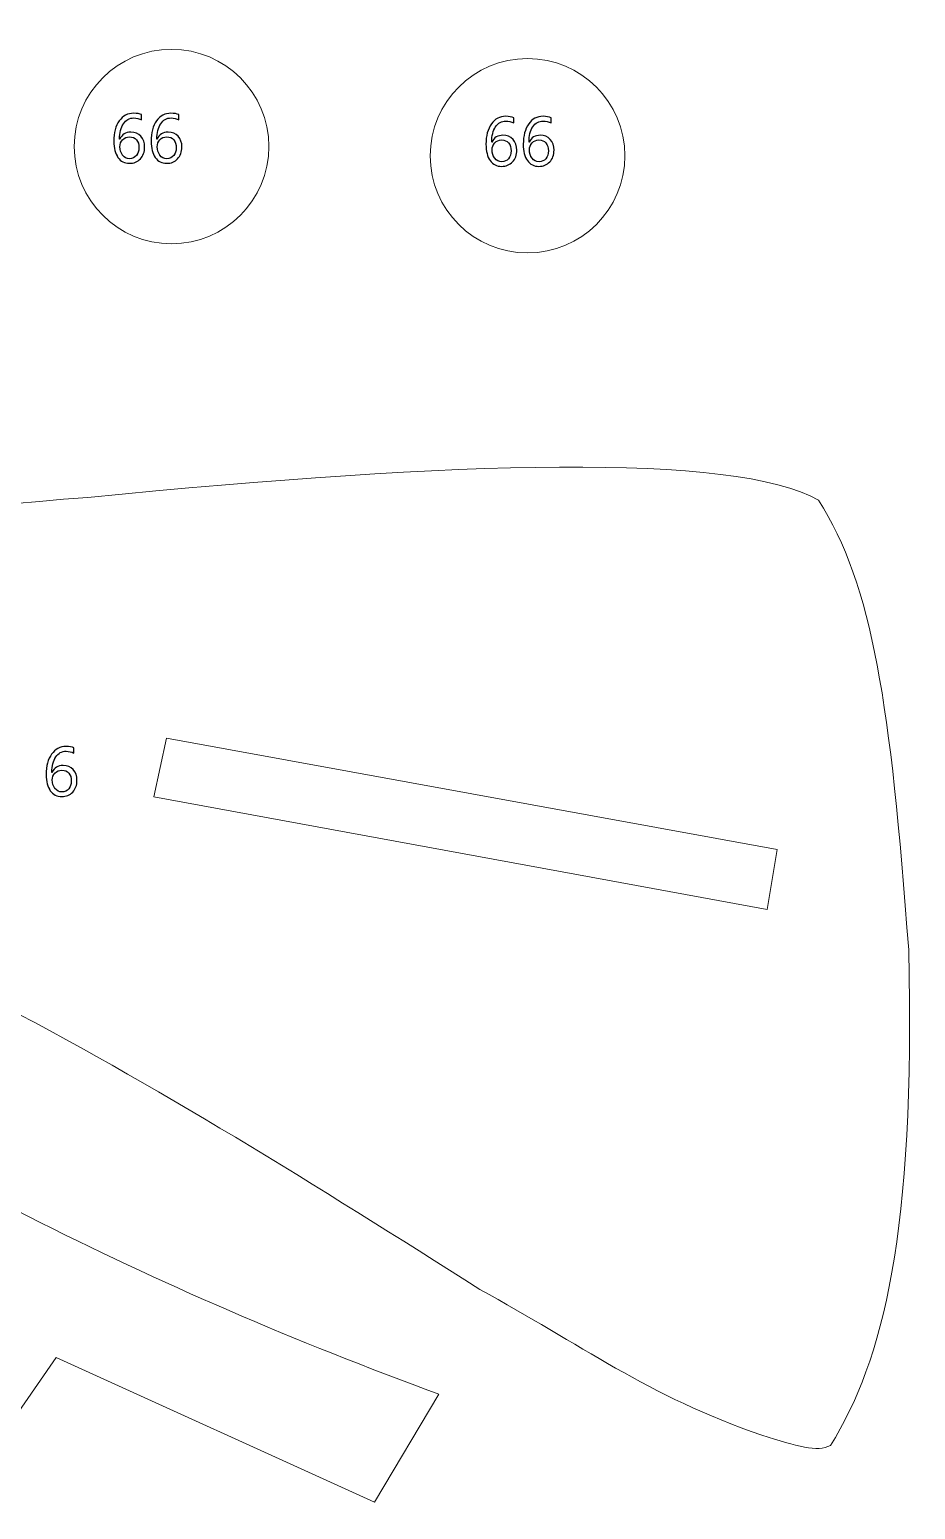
# Model space of a CAD drawing. Header units: centimetres. Extents: x -19.4 to 19.9, y -26.5 to 22.7.
# Drawn here: x 14.24 to 19.66, y -11.9 to -2.84 of the extents above; entities that cross this region are included whole.
import ezdxf

# ---------------------------------------------------------------- set-up
doc = ezdxf.new("R2010")
doc.units = ezdxf.units.CM
doc.header["$MEASUREMENT"] = 0
doc.layers.add('Camada 1', color=7, linetype='Continuous')

msp = doc.modelspace()

# ---------------------------------------------------------------- linework, layer by layer
at = {"layer": 'Camada 1', "color": 7, "lineweight": 9}
for centre in [(15.10721, -3.55628), (17.28577, -3.61282)]:
    msp.add_ellipse(centre, major_axis=(0.5957, 0), ratio=0.9988249, dxfattribs=at)
for points, knots in [([(7.19645, -11.39078), (7.17834, -11.4777), (7.15261, -11.53528), (7.10658, -11.64964), (7.10658, -11.64964), (7.00426, -11.94824), (6.9458, -12.1205), (7.2625, -12.23736), (7.2625, -12.23736), (7.42524, -12.2847), (7.56222, -12.33634), (7.67792, -12.39158), (7.67792, -12.39158), (8.25612, -12.63074), (8.28379, -13.49284), (8.06222, -14.07244), (8.06222, -14.07244), (7.90312, -14.33174), (8.12985, -14.64468), (8.34635, -14.5721), (8.34635, -14.5721), (8.34635, -14.5721), (10.51261, -13.85516), (10.51261, -13.85516), (10.51261, -13.85516), (10.45027, -13.62004), (10.3866, -13.39248), (10.30282, -13.1574), (10.30282, -13.1574), (10.30282, -13.1574), (9.75943, -13.37982), (9.75943, -13.37982), (9.75943, -13.37982), (9.75943, -13.37982), (9.65196, -13.0734), (9.65196, -13.0734), (9.65196, -13.0734), (9.65196, -13.0734), (10.19293, -12.83964), (10.19293, -12.83964), (10.19293, -12.83964), (10.07545, -12.58512), (9.97469, -12.34292), (9.8446, -12.10114), (9.8446, -12.10114), (9.8446, -12.10114), (9.28561, -12.41004), (9.28561, -12.41004), (9.28561, -12.41004), (9.28561, -12.41004), (9.11823, -12.13246), (9.11823, -12.13246), (9.11823, -12.13246), (9.11823, -12.13246), (9.67372, -11.81196), (9.67372, -11.81196), (9.67372, -11.81196), (9.54626, -11.59628), (9.42556, -11.4123), (9.2911, -11.21652), (9.2911, -11.21652), (9.2911, -11.21652), (8.7758, -11.55694), (8.7758, -11.55694), (8.7758, -11.55694), (8.7758, -11.55694), (8.59966, -11.28924), (8.59966, -11.28924), (8.59966, -11.28924), (8.59966, -11.28924), (9.08363, -10.9607), (9.08363, -10.9607), (9.08363, -10.9607), (8.93983, -10.76064), (8.80629, -10.5467), (8.67396, -10.342), (8.67396, -10.342), (8.67396, -10.342), (8.14573, -10.66632), (8.14573, -10.66632), (8.14573, -10.66632), (8.14573, -10.66632), (8.00262, -10.38486), (8.00262, -10.38486), (8.00262, -10.38486), (8.00262, -10.38486), (8.52443, -10.04256), (8.52443, -10.04256), (8.52443, -10.04256), (8.0212, -9.0515), (8.70751, -8.2985), (9.46802, -8.13704), (9.46802, -8.13704), (11.09261, -7.8101), (12.4897, -7.95706), (13.98482, -8.7694), (13.98482, -8.7694), (14.99996, -9.29474), (16.00137, -9.92246), (16.99467, -10.55402), (16.99467, -10.55402), (17.6037, -10.88394), (18.02344, -11.20762), (18.71948, -11.44536), (18.71948, -11.44536), (18.93572, -11.51192), (19.05844, -11.5514), (19.13972, -11.50868), (19.13972, -11.50868), (19.46327, -10.98524), (19.65925, -10.21248), (19.61815, -8.4746), (19.61815, -8.4746), (19.50839, -6.9784), (19.39746, -6.24118), (19.06685, -5.72082), (19.06685, -5.72082), (18.54663, -5.42754), (16.84974, -5.4812), (14.59497, -5.70444), (14.59497, -5.70444), (13.02089, -5.8212), (11.37442, -6.12376), (9.63661, -6.09544), (9.63661, -6.09544), (8.8524, -6.07016), (8.2565, -5.0562), (7.49029, -3.89738), (7.49029, -3.89738), (7.07465, -3.96578), (6.73533, -3.89846), (6.51279, -3.7086), (6.51279, -3.7086), (6.29751, -3.49826), (6.17681, -3.24938), (6.18123, -2.95512), (6.18123, -2.95512), (6.18213, -2.87114), (6.12349, -2.8403), (6.03036, -2.87408), (6.03036, -2.87408), (4.90413, -3.1053), (3.83605, -3.23604), (2.85293, -3.22862), (2.85293, -3.22862), (2.85293, -3.22862), (2.20467, -3.24034), (2.20467, -3.24034), (2.20467, -3.24034), (1.31001, -3.25706), (0.76008, -3.42442), (0.61744, -3.98142), (0.61744, -3.98142), (0.5844, -4.14354), (0.59169, -5.23704), (0.59013, -5.44748), (0.59013, -5.44748), (0.59013, -5.44748), (0.59369, -7.65022), (0.59369, -7.65022), (0.59369, -7.65022), (0.59369, -7.65022), (2.63687, -7.653), (2.63687, -7.653), (2.63687, -7.653), (2.63687, -7.653), (2.63373, -7.97834), (2.63373, -7.97834), (2.63373, -7.97834), (2.63373, -7.97834), (0.59327, -7.98396), (0.59327, -7.98396), (0.59327, -7.98396), (0.59327, -7.98396), (0.6027, -10.72576), (0.6027, -10.72576), (0.6027, -10.72576), (0.6027, -10.72576), (1.1918, -10.78494), (1.1918, -10.78494), (1.1918, -10.78494), (1.1918, -10.78494), (1.47828, -9.17798), (1.47828, -9.17798), (1.47828, -9.17798), (1.47828, -9.17798), (3.30648, -9.44822), (3.30648, -9.44822), (3.30648, -9.44822), (3.30648, -9.44822), (3.00578, -10.99664), (3.00578, -10.99664), (3.00578, -10.99664), (3.00578, -10.99664), (3.96695, -11.09554), (3.96695, -11.09554), (3.96695, -11.09554), (3.97141, -10.7116), (4.01579, -10.34626), (4.11147, -10.00816), (4.11147, -10.00816), (4.24042, -9.56108), (4.39908, -9.2238), (4.63538, -9.14708), (4.63538, -9.14708), (4.63538, -9.14708), (6.56322, -9.14732), (6.56322, -9.14732), (6.56322, -9.14732), (6.70063, -9.15452), (6.76234, -9.3749), (6.71689, -9.719), (6.71689, -9.719), (6.68061, -10.09176), (6.42141, -10.4), (6.28219, -10.7906), (6.28219, -10.7906), (6.19002, -11.04918), (6.21334, -11.09912), (6.41761, -11.09774), (6.41761, -11.09774), (6.41761, -11.09774), (7.05509, -11.09466), (7.05509, -11.09466), (7.05509, -11.09466), (7.14054, -11.12192), (7.21906, -11.23272), (7.19645, -11.39078)], [0, 0, 0, 0, 0.0172414, 0.0172414, 0.0172414, 0.0172414, 0.0344828, 0.0344828, 0.0344828, 0.0344828, 0.0517241, 0.0517241, 0.0517241, 0.0517241, 0.0689655, 0.0689655, 0.0689655, 0.0689655, 0.0862069, 0.0862069, 0.0862069, 0.0862069, 0.1034483, 0.1034483, 0.1034483, 0.1034483, 0.1206897, 0.1206897, 0.1206897, 0.1206897, 0.137931, 0.137931, 0.137931, 0.137931, 0.1551724, 0.1551724, 0.1551724, 0.1551724, 0.1724138, 0.1724138, 0.1724138, 0.1724138, 0.1896552, 0.1896552, 0.1896552, 0.1896552, 0.2068966, 0.2068966, 0.2068966, 0.2068966, 0.2241379, 0.2241379, 0.2241379, 0.2241379, 0.2413793, 0.2413793, 0.2413793, 0.2413793, 0.2586207, 0.2586207, 0.2586207, 0.2586207, 0.2758621, 0.2758621, 0.2758621, 0.2758621, 0.2931034, 0.2931034, 0.2931034, 0.2931034, 0.3103448, 0.3103448, 0.3103448, 0.3103448, 0.3275862, 0.3275862, 0.3275862, 0.3275862, 0.3448276, 0.3448276, 0.3448276, 0.3448276, 0.362069, 0.362069, 0.362069, 0.362069, 0.3793103, 0.3793103, 0.3793103, 0.3793103, 0.3965517, 0.3965517, 0.3965517, 0.3965517, 0.4137931, 0.4137931, 0.4137931, 0.4137931, 0.4310345, 0.4310345, 0.4310345, 0.4310345, 0.4482759, 0.4482759, 0.4482759, 0.4482759, 0.4655172, 0.4655172, 0.4655172, 0.4655172, 0.4827586, 0.4827586, 0.4827586, 0.4827586, 0.5, 0.5, 0.5, 0.5, 0.5172414, 0.5172414, 0.5172414, 0.5172414, 0.5344828, 0.5344828, 0.5344828, 0.5344828, 0.5517241, 0.5517241, 0.5517241, 0.5517241, 0.5689655, 0.5689655, 0.5689655, 0.5689655, 0.5862069, 0.5862069, 0.5862069, 0.5862069, 0.6034483, 0.6034483, 0.6034483, 0.6034483, 0.6206897, 0.6206897, 0.6206897, 0.6206897, 0.637931, 0.637931, 0.637931, 0.637931, 0.6551724, 0.6551724, 0.6551724, 0.6551724, 0.6724138, 0.6724138, 0.6724138, 0.6724138, 0.6896552, 0.6896552, 0.6896552, 0.6896552, 0.7068966, 0.7068966, 0.7068966, 0.7068966, 0.7241379, 0.7241379, 0.7241379, 0.7241379, 0.7413793, 0.7413793, 0.7413793, 0.7413793, 0.7586207, 0.7586207, 0.7586207, 0.7586207, 0.7758621, 0.7758621, 0.7758621, 0.7758621, 0.7931034, 0.7931034, 0.7931034, 0.7931034, 0.8103448, 0.8103448, 0.8103448, 0.8103448, 0.8275862, 0.8275862, 0.8275862, 0.8275862, 0.8448276, 0.8448276, 0.8448276, 0.8448276, 0.862069, 0.862069, 0.862069, 0.862069, 0.8793103, 0.8793103, 0.8793103, 0.8793103, 0.8965517, 0.8965517, 0.8965517, 0.8965517, 0.9137931, 0.9137931, 0.9137931, 0.9137931, 0.9310345, 0.9310345, 0.9310345, 0.9310345, 0.9482759, 0.9482759, 0.9482759, 0.9482759, 0.9655172, 0.9655172, 0.9655172, 0.9655172, 1, 1, 1, 1]), ([(18.81266, -7.85978), (18.81266, -7.85978), (18.75271, -8.227), (18.75271, -8.227), (18.75271, -8.227), (18.75271, -8.227), (14.99983, -7.53738), (14.99983, -7.53738), (14.99983, -7.53738), (14.99983, -7.53738), (15.076, -7.17813), (15.076, -7.17813), (15.076, -7.17813), (15.076, -7.17813), (18.81266, -7.85978), (18.81266, -7.85978)], [0, 0, 0, 0, 0.2, 0.2, 0.2, 0.2, 0.4, 0.4, 0.4, 0.4, 0.6, 0.6, 0.6, 0.6, 1, 1, 1, 1]), ([(9.93121, -10.94648), (9.93121, -10.94648), (11.92697, -8.74734), (11.92697, -8.74734), (11.92697, -8.74734), (13.38951, -9.7434), (14.99683, -10.55588), (16.74211, -11.19342), (16.74211, -11.19342), (16.74211, -11.19342), (16.34909, -11.85574), (16.34909, -11.85574), (16.34909, -11.85574), (16.34909, -11.85574), (14.40107, -10.97), (14.40107, -10.97), (14.40107, -10.97), (14.40107, -10.97), (13.53987, -12.21242), (13.53987, -12.21242), (13.53987, -12.21242), (13.53987, -12.21242), (15.61777, -13.17442), (15.61777, -13.17442), (15.61777, -13.17442), (15.61777, -13.17442), (15.27133, -13.78306), (15.27133, -13.78306), (15.27133, -13.78306), (13.30771, -13.05998), (11.53683, -12.10334), (9.93121, -10.94648)], [0, 0, 0, 0, 0.1111111, 0.1111111, 0.1111111, 0.1111111, 0.2222222, 0.2222222, 0.2222222, 0.2222222, 0.3333333, 0.3333333, 0.3333333, 0.3333333, 0.4444444, 0.4444444, 0.4444444, 0.4444444, 0.5555556, 0.5555556, 0.5555556, 0.5555556, 0.6666667, 0.6666667, 0.6666667, 0.6666667, 0.7777778, 0.7777778, 0.7777778, 0.7777778, 1, 1, 1, 1])]:
    msp.add_open_spline(points, degree=3, knots=knots, dxfattribs=at)
at = {"layer": 'Camada 1', "color": 7}
for points, knots in [([(14.92447, -3.36093), (14.92447, -3.36093), (14.92447, -3.39303), (14.92447, -3.39303), (14.92447, -3.39303), (14.90916, -3.3852), (14.89308, -3.38125), (14.87614, -3.38125), (14.87614, -3.38125), (14.84989, -3.38125), (14.82887, -3.39296), (14.81306, -3.41639), (14.81306, -3.41639), (14.79733, -3.43981), (14.78943, -3.47121), (14.78943, -3.51051), (14.78943, -3.51051), (14.78943, -3.51051), (14.79027, -3.51051), (14.79027, -3.51051), (14.79027, -3.51051), (14.80403, -3.4825), (14.82661, -3.46846), (14.85801, -3.46846), (14.85801, -3.46846), (14.8839, -3.46846), (14.90443, -3.47678), (14.91975, -3.49336), (14.91975, -3.49336), (14.93506, -3.51001), (14.94268, -3.53224), (14.94268, -3.56011), (14.94268, -3.56011), (14.94268, -3.58918), (14.93393, -3.61296), (14.91643, -3.63137), (14.91643, -3.63137), (14.89893, -3.64979), (14.87671, -3.65896), (14.84975, -3.65896), (14.84975, -3.65896), (14.81998, -3.65896), (14.79662, -3.64711), (14.77969, -3.6234), (14.77969, -3.6234), (14.76276, -3.59969), (14.75429, -3.56639), (14.75429, -3.52349), (14.75429, -3.52349), (14.75429, -3.47149), (14.76537, -3.43), (14.78752, -3.39903), (14.78752, -3.39903), (14.80968, -3.36798), (14.83896, -3.35246), (14.8753, -3.35246), (14.8753, -3.35246), (14.89597, -3.35246), (14.91234, -3.35528), (14.92447, -3.36093)], [0, 0, 0, 0, 0.0625, 0.0625, 0.0625, 0.0625, 0.125, 0.125, 0.125, 0.125, 0.1875, 0.1875, 0.1875, 0.1875, 0.25, 0.25, 0.25, 0.25, 0.3125, 0.3125, 0.3125, 0.3125, 0.375, 0.375, 0.375, 0.375, 0.4375, 0.4375, 0.4375, 0.4375, 0.5, 0.5, 0.5, 0.5, 0.5625, 0.5625, 0.5625, 0.5625, 0.625, 0.625, 0.625, 0.625, 0.6875, 0.6875, 0.6875, 0.6875, 0.75, 0.75, 0.75, 0.75, 0.8125, 0.8125, 0.8125, 0.8125, 0.875, 0.875, 0.875, 0.875, 1, 1, 1, 1]), ([(15.15265, -3.36093), (15.15265, -3.36093), (15.15265, -3.39303), (15.15265, -3.39303), (15.15265, -3.39303), (15.13734, -3.3852), (15.12126, -3.38125), (15.10432, -3.38125), (15.10432, -3.38125), (15.07807, -3.38125), (15.05705, -3.39296), (15.04124, -3.41639), (15.04124, -3.41639), (15.02551, -3.43981), (15.01761, -3.47121), (15.01761, -3.51051), (15.01761, -3.51051), (15.01761, -3.51051), (15.01845, -3.51051), (15.01845, -3.51051), (15.01845, -3.51051), (15.03221, -3.4825), (15.05479, -3.46846), (15.08619, -3.46846), (15.08619, -3.46846), (15.11208, -3.46846), (15.13261, -3.47678), (15.14793, -3.49336), (15.14793, -3.49336), (15.16324, -3.51001), (15.17086, -3.53224), (15.17086, -3.56011), (15.17086, -3.56011), (15.17086, -3.58918), (15.16211, -3.61296), (15.14461, -3.63137), (15.14461, -3.63137), (15.12711, -3.64979), (15.10489, -3.65896), (15.07793, -3.65896), (15.07793, -3.65896), (15.04816, -3.65896), (15.0248, -3.64711), (15.00787, -3.6234), (15.00787, -3.6234), (14.99094, -3.59969), (14.98247, -3.56639), (14.98247, -3.52349), (14.98247, -3.52349), (14.98247, -3.47149), (14.99355, -3.43), (15.0157, -3.39903), (15.0157, -3.39903), (15.03786, -3.36798), (15.06714, -3.35246), (15.10348, -3.35246), (15.10348, -3.35246), (15.12415, -3.35246), (15.14052, -3.35528), (15.15265, -3.36093)], [0, 0, 0, 0, 0.0625, 0.0625, 0.0625, 0.0625, 0.125, 0.125, 0.125, 0.125, 0.1875, 0.1875, 0.1875, 0.1875, 0.25, 0.25, 0.25, 0.25, 0.3125, 0.3125, 0.3125, 0.3125, 0.375, 0.375, 0.375, 0.375, 0.4375, 0.4375, 0.4375, 0.4375, 0.5, 0.5, 0.5, 0.5, 0.5625, 0.5625, 0.5625, 0.5625, 0.625, 0.625, 0.625, 0.625, 0.6875, 0.6875, 0.6875, 0.6875, 0.75, 0.75, 0.75, 0.75, 0.8125, 0.8125, 0.8125, 0.8125, 0.875, 0.875, 0.875, 0.875, 1, 1, 1, 1]), ([(17.20169, -3.37975), (17.20169, -3.37975), (17.20169, -3.41185), (17.20169, -3.41185), (17.20169, -3.41185), (17.18638, -3.40402), (17.1703, -3.40007), (17.15336, -3.40007), (17.15336, -3.40007), (17.12711, -3.40007), (17.10609, -3.41178), (17.09028, -3.43521), (17.09028, -3.43521), (17.07455, -3.45863), (17.06665, -3.49003), (17.06665, -3.52933), (17.06665, -3.52933), (17.06665, -3.52933), (17.06749, -3.52933), (17.06749, -3.52933), (17.06749, -3.52933), (17.08125, -3.50132), (17.10383, -3.48728), (17.13523, -3.48728), (17.13523, -3.48728), (17.16112, -3.48728), (17.18165, -3.4956), (17.19697, -3.51218), (17.19697, -3.51218), (17.21228, -3.52883), (17.2199, -3.55106), (17.2199, -3.57893), (17.2199, -3.57893), (17.2199, -3.608), (17.21115, -3.63178), (17.19365, -3.65019), (17.19365, -3.65019), (17.17615, -3.66861), (17.15393, -3.67778), (17.12697, -3.67778), (17.12697, -3.67778), (17.0972, -3.67778), (17.07384, -3.66593), (17.05691, -3.64222), (17.05691, -3.64222), (17.03998, -3.61851), (17.03151, -3.58521), (17.03151, -3.54231), (17.03151, -3.54231), (17.03151, -3.49031), (17.04259, -3.44882), (17.06474, -3.41785), (17.06474, -3.41785), (17.0869, -3.3868), (17.11618, -3.37128), (17.15252, -3.37128), (17.15252, -3.37128), (17.17319, -3.37128), (17.18956, -3.3741), (17.20169, -3.37975)], [0, 0, 0, 0, 0.0625, 0.0625, 0.0625, 0.0625, 0.125, 0.125, 0.125, 0.125, 0.1875, 0.1875, 0.1875, 0.1875, 0.25, 0.25, 0.25, 0.25, 0.3125, 0.3125, 0.3125, 0.3125, 0.375, 0.375, 0.375, 0.375, 0.4375, 0.4375, 0.4375, 0.4375, 0.5, 0.5, 0.5, 0.5, 0.5625, 0.5625, 0.5625, 0.5625, 0.625, 0.625, 0.625, 0.625, 0.6875, 0.6875, 0.6875, 0.6875, 0.75, 0.75, 0.75, 0.75, 0.8125, 0.8125, 0.8125, 0.8125, 0.875, 0.875, 0.875, 0.875, 1, 1, 1, 1]), ([(17.42987, -3.37975), (17.42987, -3.37975), (17.42987, -3.41185), (17.42987, -3.41185), (17.42987, -3.41185), (17.41456, -3.40402), (17.39848, -3.40007), (17.38154, -3.40007), (17.38154, -3.40007), (17.35529, -3.40007), (17.33427, -3.41178), (17.31846, -3.43521), (17.31846, -3.43521), (17.30273, -3.45863), (17.29483, -3.49003), (17.29483, -3.52933), (17.29483, -3.52933), (17.29483, -3.52933), (17.29567, -3.52933), (17.29567, -3.52933), (17.29567, -3.52933), (17.30943, -3.50132), (17.33201, -3.48728), (17.36341, -3.48728), (17.36341, -3.48728), (17.3893, -3.48728), (17.40983, -3.4956), (17.42515, -3.51218), (17.42515, -3.51218), (17.44046, -3.52883), (17.44808, -3.55106), (17.44808, -3.57893), (17.44808, -3.57893), (17.44808, -3.608), (17.43933, -3.63178), (17.42183, -3.65019), (17.42183, -3.65019), (17.40433, -3.66861), (17.38211, -3.67778), (17.35515, -3.67778), (17.35515, -3.67778), (17.32538, -3.67778), (17.30202, -3.66593), (17.28509, -3.64222), (17.28509, -3.64222), (17.26816, -3.61851), (17.25969, -3.58521), (17.25969, -3.54231), (17.25969, -3.54231), (17.25969, -3.49031), (17.27077, -3.44882), (17.29292, -3.41785), (17.29292, -3.41785), (17.31508, -3.3868), (17.34436, -3.37128), (17.3807, -3.37128), (17.3807, -3.37128), (17.40137, -3.37128), (17.41774, -3.3741), (17.42987, -3.37975)], [0, 0, 0, 0, 0.0625, 0.0625, 0.0625, 0.0625, 0.125, 0.125, 0.125, 0.125, 0.1875, 0.1875, 0.1875, 0.1875, 0.25, 0.25, 0.25, 0.25, 0.3125, 0.3125, 0.3125, 0.3125, 0.375, 0.375, 0.375, 0.375, 0.4375, 0.4375, 0.4375, 0.4375, 0.5, 0.5, 0.5, 0.5, 0.5625, 0.5625, 0.5625, 0.5625, 0.625, 0.625, 0.625, 0.625, 0.6875, 0.6875, 0.6875, 0.6875, 0.75, 0.75, 0.75, 0.75, 0.8125, 0.8125, 0.8125, 0.8125, 0.875, 0.875, 0.875, 0.875, 1, 1, 1, 1]), ([(14.85046, -3.49724), (14.83296, -3.49724), (14.81878, -3.50317), (14.80791, -3.51502), (14.80791, -3.51502), (14.79698, -3.52695), (14.79154, -3.54092), (14.79154, -3.55708), (14.79154, -3.55708), (14.79154, -3.5774), (14.79698, -3.59468), (14.80777, -3.60908), (14.80777, -3.60908), (14.81857, -3.6234), (14.83296, -3.6306), (14.85088, -3.6306), (14.85088, -3.6306), (14.86796, -3.6306), (14.88179, -3.62432), (14.89223, -3.61183), (14.89223, -3.61183), (14.90274, -3.59934), (14.90796, -3.58354), (14.90796, -3.56434), (14.90796, -3.56434), (14.90796, -3.54332), (14.90295, -3.52695), (14.89286, -3.51502), (14.89286, -3.51502), (14.88277, -3.50317), (14.86866, -3.49724), (14.85046, -3.49724)], [0, 0, 0, 0, 0.1111111, 0.1111111, 0.1111111, 0.1111111, 0.2222222, 0.2222222, 0.2222222, 0.2222222, 0.3333333, 0.3333333, 0.3333333, 0.3333333, 0.4444444, 0.4444444, 0.4444444, 0.4444444, 0.5555556, 0.5555556, 0.5555556, 0.5555556, 0.6666667, 0.6666667, 0.6666667, 0.6666667, 0.7777778, 0.7777778, 0.7777778, 0.7777778, 1, 1, 1, 1]), ([(15.07864, -3.49724), (15.06114, -3.49724), (15.04696, -3.50317), (15.03609, -3.51502), (15.03609, -3.51502), (15.02516, -3.52695), (15.01972, -3.54092), (15.01972, -3.55708), (15.01972, -3.55708), (15.01972, -3.5774), (15.02516, -3.59468), (15.03595, -3.60908), (15.03595, -3.60908), (15.04675, -3.6234), (15.06114, -3.6306), (15.07906, -3.6306), (15.07906, -3.6306), (15.09614, -3.6306), (15.10997, -3.62432), (15.12041, -3.61183), (15.12041, -3.61183), (15.13092, -3.59934), (15.13614, -3.58354), (15.13614, -3.56434), (15.13614, -3.56434), (15.13614, -3.54332), (15.13113, -3.52695), (15.12104, -3.51502), (15.12104, -3.51502), (15.11095, -3.50317), (15.09684, -3.49724), (15.07864, -3.49724)], [0, 0, 0, 0, 0.1111111, 0.1111111, 0.1111111, 0.1111111, 0.2222222, 0.2222222, 0.2222222, 0.2222222, 0.3333333, 0.3333333, 0.3333333, 0.3333333, 0.4444444, 0.4444444, 0.4444444, 0.4444444, 0.5555556, 0.5555556, 0.5555556, 0.5555556, 0.6666667, 0.6666667, 0.6666667, 0.6666667, 0.7777778, 0.7777778, 0.7777778, 0.7777778, 1, 1, 1, 1]), ([(17.12768, -3.51606), (17.11018, -3.51606), (17.096, -3.52199), (17.08513, -3.53384), (17.08513, -3.53384), (17.0742, -3.54577), (17.06876, -3.55974), (17.06876, -3.5759), (17.06876, -3.5759), (17.06876, -3.59622), (17.0742, -3.6135), (17.08499, -3.6279), (17.08499, -3.6279), (17.09579, -3.64222), (17.11018, -3.64942), (17.1281, -3.64942), (17.1281, -3.64942), (17.14518, -3.64942), (17.15901, -3.64314), (17.16945, -3.63065), (17.16945, -3.63065), (17.17996, -3.61816), (17.18518, -3.60236), (17.18518, -3.58316), (17.18518, -3.58316), (17.18518, -3.56214), (17.18017, -3.54577), (17.17008, -3.53384), (17.17008, -3.53384), (17.15999, -3.52199), (17.14588, -3.51606), (17.12768, -3.51606)], [0, 0, 0, 0, 0.1111111, 0.1111111, 0.1111111, 0.1111111, 0.2222222, 0.2222222, 0.2222222, 0.2222222, 0.3333333, 0.3333333, 0.3333333, 0.3333333, 0.4444444, 0.4444444, 0.4444444, 0.4444444, 0.5555556, 0.5555556, 0.5555556, 0.5555556, 0.6666667, 0.6666667, 0.6666667, 0.6666667, 0.7777778, 0.7777778, 0.7777778, 0.7777778, 1, 1, 1, 1]), ([(17.35586, -3.51606), (17.33836, -3.51606), (17.32418, -3.52199), (17.31331, -3.53384), (17.31331, -3.53384), (17.30238, -3.54577), (17.29694, -3.55974), (17.29694, -3.5759), (17.29694, -3.5759), (17.29694, -3.59622), (17.30238, -3.6135), (17.31317, -3.6279), (17.31317, -3.6279), (17.32397, -3.64222), (17.33836, -3.64942), (17.35628, -3.64942), (17.35628, -3.64942), (17.37336, -3.64942), (17.38719, -3.64314), (17.39763, -3.63065), (17.39763, -3.63065), (17.40814, -3.61816), (17.41336, -3.60236), (17.41336, -3.58316), (17.41336, -3.58316), (17.41336, -3.56214), (17.40835, -3.54577), (17.39826, -3.53384), (17.39826, -3.53384), (17.38817, -3.52199), (17.37406, -3.51606), (17.35586, -3.51606)], [0, 0, 0, 0, 0.1111111, 0.1111111, 0.1111111, 0.1111111, 0.2222222, 0.2222222, 0.2222222, 0.2222222, 0.3333333, 0.3333333, 0.3333333, 0.3333333, 0.4444444, 0.4444444, 0.4444444, 0.4444444, 0.5555556, 0.5555556, 0.5555556, 0.5555556, 0.6666667, 0.6666667, 0.6666667, 0.6666667, 0.7777778, 0.7777778, 0.7777778, 0.7777778, 1, 1, 1, 1]), ([(14.51043, -7.23785), (14.51043, -7.23785), (14.51043, -7.26995), (14.51043, -7.26995), (14.51043, -7.26995), (14.49512, -7.26212), (14.47904, -7.25817), (14.4621, -7.25817), (14.4621, -7.25817), (14.43585, -7.25817), (14.41483, -7.26988), (14.39902, -7.29331), (14.39902, -7.29331), (14.38329, -7.31673), (14.37539, -7.34813), (14.37539, -7.38743), (14.37539, -7.38743), (14.37539, -7.38743), (14.37623, -7.38743), (14.37623, -7.38743), (14.37623, -7.38743), (14.38999, -7.35942), (14.41257, -7.34538), (14.44397, -7.34538), (14.44397, -7.34538), (14.46986, -7.34538), (14.49039, -7.3537), (14.50571, -7.37028), (14.50571, -7.37028), (14.52102, -7.38693), (14.52864, -7.40916), (14.52864, -7.43703), (14.52864, -7.43703), (14.52864, -7.4661), (14.51989, -7.48988), (14.50239, -7.50829), (14.50239, -7.50829), (14.48489, -7.52671), (14.46267, -7.53588), (14.43571, -7.53588), (14.43571, -7.53588), (14.40594, -7.53588), (14.38258, -7.52403), (14.36565, -7.50032), (14.36565, -7.50032), (14.34872, -7.47661), (14.34025, -7.44331), (14.34025, -7.40041), (14.34025, -7.40041), (14.34025, -7.34841), (14.35133, -7.30692), (14.37348, -7.27595), (14.37348, -7.27595), (14.39564, -7.2449), (14.42492, -7.22938), (14.46126, -7.22938), (14.46126, -7.22938), (14.48193, -7.22938), (14.4983, -7.2322), (14.51043, -7.23785)], [0, 0, 0, 0, 0.0625, 0.0625, 0.0625, 0.0625, 0.125, 0.125, 0.125, 0.125, 0.1875, 0.1875, 0.1875, 0.1875, 0.25, 0.25, 0.25, 0.25, 0.3125, 0.3125, 0.3125, 0.3125, 0.375, 0.375, 0.375, 0.375, 0.4375, 0.4375, 0.4375, 0.4375, 0.5, 0.5, 0.5, 0.5, 0.5625, 0.5625, 0.5625, 0.5625, 0.625, 0.625, 0.625, 0.625, 0.6875, 0.6875, 0.6875, 0.6875, 0.75, 0.75, 0.75, 0.75, 0.8125, 0.8125, 0.8125, 0.8125, 0.875, 0.875, 0.875, 0.875, 1, 1, 1, 1]), ([(14.43642, -7.37416), (14.41892, -7.37416), (14.40474, -7.38009), (14.39387, -7.39194), (14.39387, -7.39194), (14.38294, -7.40387), (14.3775, -7.41784), (14.3775, -7.434), (14.3775, -7.434), (14.3775, -7.45432), (14.38294, -7.4716), (14.39373, -7.486), (14.39373, -7.486), (14.40453, -7.50032), (14.41892, -7.50752), (14.43684, -7.50752), (14.43684, -7.50752), (14.45392, -7.50752), (14.46775, -7.50124), (14.47819, -7.48875), (14.47819, -7.48875), (14.4887, -7.47626), (14.49392, -7.46046), (14.49392, -7.44126), (14.49392, -7.44126), (14.49392, -7.42024), (14.48891, -7.40387), (14.47882, -7.39194), (14.47882, -7.39194), (14.46873, -7.38009), (14.45462, -7.37416), (14.43642, -7.37416)], [0, 0, 0, 0, 0.1111111, 0.1111111, 0.1111111, 0.1111111, 0.2222222, 0.2222222, 0.2222222, 0.2222222, 0.3333333, 0.3333333, 0.3333333, 0.3333333, 0.4444444, 0.4444444, 0.4444444, 0.4444444, 0.5555556, 0.5555556, 0.5555556, 0.5555556, 0.6666667, 0.6666667, 0.6666667, 0.6666667, 0.7777778, 0.7777778, 0.7777778, 0.7777778, 1, 1, 1, 1])]:
    msp.add_open_spline(points, degree=3, knots=knots, dxfattribs=at)
at = {"layer": 'Camada 1', "color": 250, "lineweight": 9}
for points, knots in [([(14.92447, -3.36093), (14.92447, -3.36093), (14.92447, -3.39303), (14.92447, -3.39303), (14.92447, -3.39303), (14.90916, -3.3852), (14.89308, -3.38125), (14.87614, -3.38125), (14.87614, -3.38125), (14.84989, -3.38125), (14.82887, -3.39296), (14.81306, -3.41639), (14.81306, -3.41639), (14.79733, -3.43981), (14.78943, -3.47121), (14.78943, -3.51051), (14.78943, -3.51051), (14.78943, -3.51051), (14.79027, -3.51051), (14.79027, -3.51051), (14.79027, -3.51051), (14.80403, -3.4825), (14.82661, -3.46846), (14.85801, -3.46846), (14.85801, -3.46846), (14.8839, -3.46846), (14.90443, -3.47678), (14.91975, -3.49336), (14.91975, -3.49336), (14.93506, -3.51001), (14.94268, -3.53224), (14.94268, -3.56011), (14.94268, -3.56011), (14.94268, -3.58918), (14.93393, -3.61296), (14.91643, -3.63137), (14.91643, -3.63137), (14.89893, -3.64979), (14.87671, -3.65896), (14.84975, -3.65896), (14.84975, -3.65896), (14.81998, -3.65896), (14.79662, -3.64711), (14.77969, -3.6234), (14.77969, -3.6234), (14.76276, -3.59969), (14.75429, -3.56639), (14.75429, -3.52349), (14.75429, -3.52349), (14.75429, -3.47149), (14.76537, -3.43), (14.78752, -3.39903), (14.78752, -3.39903), (14.80968, -3.36798), (14.83896, -3.35246), (14.8753, -3.35246), (14.8753, -3.35246), (14.89597, -3.35246), (14.91234, -3.35528), (14.92447, -3.36093)], [0, 0, 0, 0, 0.0625, 0.0625, 0.0625, 0.0625, 0.125, 0.125, 0.125, 0.125, 0.1875, 0.1875, 0.1875, 0.1875, 0.25, 0.25, 0.25, 0.25, 0.3125, 0.3125, 0.3125, 0.3125, 0.375, 0.375, 0.375, 0.375, 0.4375, 0.4375, 0.4375, 0.4375, 0.5, 0.5, 0.5, 0.5, 0.5625, 0.5625, 0.5625, 0.5625, 0.625, 0.625, 0.625, 0.625, 0.6875, 0.6875, 0.6875, 0.6875, 0.75, 0.75, 0.75, 0.75, 0.8125, 0.8125, 0.8125, 0.8125, 0.875, 0.875, 0.875, 0.875, 1, 1, 1, 1]), ([(15.15265, -3.36093), (15.15265, -3.36093), (15.15265, -3.39303), (15.15265, -3.39303), (15.15265, -3.39303), (15.13734, -3.3852), (15.12126, -3.38125), (15.10432, -3.38125), (15.10432, -3.38125), (15.07807, -3.38125), (15.05705, -3.39296), (15.04124, -3.41639), (15.04124, -3.41639), (15.02551, -3.43981), (15.01761, -3.47121), (15.01761, -3.51051), (15.01761, -3.51051), (15.01761, -3.51051), (15.01845, -3.51051), (15.01845, -3.51051), (15.01845, -3.51051), (15.03221, -3.4825), (15.05479, -3.46846), (15.08619, -3.46846), (15.08619, -3.46846), (15.11208, -3.46846), (15.13261, -3.47678), (15.14793, -3.49336), (15.14793, -3.49336), (15.16324, -3.51001), (15.17086, -3.53224), (15.17086, -3.56011), (15.17086, -3.56011), (15.17086, -3.58918), (15.16211, -3.61296), (15.14461, -3.63137), (15.14461, -3.63137), (15.12711, -3.64979), (15.10489, -3.65896), (15.07793, -3.65896), (15.07793, -3.65896), (15.04816, -3.65896), (15.0248, -3.64711), (15.00787, -3.6234), (15.00787, -3.6234), (14.99094, -3.59969), (14.98247, -3.56639), (14.98247, -3.52349), (14.98247, -3.52349), (14.98247, -3.47149), (14.99355, -3.43), (15.0157, -3.39903), (15.0157, -3.39903), (15.03786, -3.36798), (15.06714, -3.35246), (15.10348, -3.35246), (15.10348, -3.35246), (15.12415, -3.35246), (15.14052, -3.35528), (15.15265, -3.36093)], [0, 0, 0, 0, 0.0625, 0.0625, 0.0625, 0.0625, 0.125, 0.125, 0.125, 0.125, 0.1875, 0.1875, 0.1875, 0.1875, 0.25, 0.25, 0.25, 0.25, 0.3125, 0.3125, 0.3125, 0.3125, 0.375, 0.375, 0.375, 0.375, 0.4375, 0.4375, 0.4375, 0.4375, 0.5, 0.5, 0.5, 0.5, 0.5625, 0.5625, 0.5625, 0.5625, 0.625, 0.625, 0.625, 0.625, 0.6875, 0.6875, 0.6875, 0.6875, 0.75, 0.75, 0.75, 0.75, 0.8125, 0.8125, 0.8125, 0.8125, 0.875, 0.875, 0.875, 0.875, 1, 1, 1, 1]), ([(17.20169, -3.37975), (17.20169, -3.37975), (17.20169, -3.41185), (17.20169, -3.41185), (17.20169, -3.41185), (17.18638, -3.40402), (17.1703, -3.40007), (17.15336, -3.40007), (17.15336, -3.40007), (17.12711, -3.40007), (17.10609, -3.41178), (17.09028, -3.43521), (17.09028, -3.43521), (17.07455, -3.45863), (17.06665, -3.49003), (17.06665, -3.52933), (17.06665, -3.52933), (17.06665, -3.52933), (17.06749, -3.52933), (17.06749, -3.52933), (17.06749, -3.52933), (17.08125, -3.50132), (17.10383, -3.48728), (17.13523, -3.48728), (17.13523, -3.48728), (17.16112, -3.48728), (17.18165, -3.4956), (17.19697, -3.51218), (17.19697, -3.51218), (17.21228, -3.52883), (17.2199, -3.55106), (17.2199, -3.57893), (17.2199, -3.57893), (17.2199, -3.608), (17.21115, -3.63178), (17.19365, -3.65019), (17.19365, -3.65019), (17.17615, -3.66861), (17.15393, -3.67778), (17.12697, -3.67778), (17.12697, -3.67778), (17.0972, -3.67778), (17.07384, -3.66593), (17.05691, -3.64222), (17.05691, -3.64222), (17.03998, -3.61851), (17.03151, -3.58521), (17.03151, -3.54231), (17.03151, -3.54231), (17.03151, -3.49031), (17.04259, -3.44882), (17.06474, -3.41785), (17.06474, -3.41785), (17.0869, -3.3868), (17.11618, -3.37128), (17.15252, -3.37128), (17.15252, -3.37128), (17.17319, -3.37128), (17.18956, -3.3741), (17.20169, -3.37975)], [0, 0, 0, 0, 0.0625, 0.0625, 0.0625, 0.0625, 0.125, 0.125, 0.125, 0.125, 0.1875, 0.1875, 0.1875, 0.1875, 0.25, 0.25, 0.25, 0.25, 0.3125, 0.3125, 0.3125, 0.3125, 0.375, 0.375, 0.375, 0.375, 0.4375, 0.4375, 0.4375, 0.4375, 0.5, 0.5, 0.5, 0.5, 0.5625, 0.5625, 0.5625, 0.5625, 0.625, 0.625, 0.625, 0.625, 0.6875, 0.6875, 0.6875, 0.6875, 0.75, 0.75, 0.75, 0.75, 0.8125, 0.8125, 0.8125, 0.8125, 0.875, 0.875, 0.875, 0.875, 1, 1, 1, 1]), ([(17.42987, -3.37975), (17.42987, -3.37975), (17.42987, -3.41185), (17.42987, -3.41185), (17.42987, -3.41185), (17.41456, -3.40402), (17.39848, -3.40007), (17.38154, -3.40007), (17.38154, -3.40007), (17.35529, -3.40007), (17.33427, -3.41178), (17.31846, -3.43521), (17.31846, -3.43521), (17.30273, -3.45863), (17.29483, -3.49003), (17.29483, -3.52933), (17.29483, -3.52933), (17.29483, -3.52933), (17.29567, -3.52933), (17.29567, -3.52933), (17.29567, -3.52933), (17.30943, -3.50132), (17.33201, -3.48728), (17.36341, -3.48728), (17.36341, -3.48728), (17.3893, -3.48728), (17.40983, -3.4956), (17.42515, -3.51218), (17.42515, -3.51218), (17.44046, -3.52883), (17.44808, -3.55106), (17.44808, -3.57893), (17.44808, -3.57893), (17.44808, -3.608), (17.43933, -3.63178), (17.42183, -3.65019), (17.42183, -3.65019), (17.40433, -3.66861), (17.38211, -3.67778), (17.35515, -3.67778), (17.35515, -3.67778), (17.32538, -3.67778), (17.30202, -3.66593), (17.28509, -3.64222), (17.28509, -3.64222), (17.26816, -3.61851), (17.25969, -3.58521), (17.25969, -3.54231), (17.25969, -3.54231), (17.25969, -3.49031), (17.27077, -3.44882), (17.29292, -3.41785), (17.29292, -3.41785), (17.31508, -3.3868), (17.34436, -3.37128), (17.3807, -3.37128), (17.3807, -3.37128), (17.40137, -3.37128), (17.41774, -3.3741), (17.42987, -3.37975)], [0, 0, 0, 0, 0.0625, 0.0625, 0.0625, 0.0625, 0.125, 0.125, 0.125, 0.125, 0.1875, 0.1875, 0.1875, 0.1875, 0.25, 0.25, 0.25, 0.25, 0.3125, 0.3125, 0.3125, 0.3125, 0.375, 0.375, 0.375, 0.375, 0.4375, 0.4375, 0.4375, 0.4375, 0.5, 0.5, 0.5, 0.5, 0.5625, 0.5625, 0.5625, 0.5625, 0.625, 0.625, 0.625, 0.625, 0.6875, 0.6875, 0.6875, 0.6875, 0.75, 0.75, 0.75, 0.75, 0.8125, 0.8125, 0.8125, 0.8125, 0.875, 0.875, 0.875, 0.875, 1, 1, 1, 1]), ([(14.85046, -3.49724), (14.83296, -3.49724), (14.81878, -3.50317), (14.80791, -3.51502), (14.80791, -3.51502), (14.79698, -3.52695), (14.79154, -3.54092), (14.79154, -3.55708), (14.79154, -3.55708), (14.79154, -3.5774), (14.79698, -3.59468), (14.80777, -3.60908), (14.80777, -3.60908), (14.81857, -3.6234), (14.83296, -3.6306), (14.85088, -3.6306), (14.85088, -3.6306), (14.86796, -3.6306), (14.88179, -3.62432), (14.89223, -3.61183), (14.89223, -3.61183), (14.90274, -3.59934), (14.90796, -3.58354), (14.90796, -3.56434), (14.90796, -3.56434), (14.90796, -3.54332), (14.90295, -3.52695), (14.89286, -3.51502), (14.89286, -3.51502), (14.88277, -3.50317), (14.86866, -3.49724), (14.85046, -3.49724)], [0, 0, 0, 0, 0.1111111, 0.1111111, 0.1111111, 0.1111111, 0.2222222, 0.2222222, 0.2222222, 0.2222222, 0.3333333, 0.3333333, 0.3333333, 0.3333333, 0.4444444, 0.4444444, 0.4444444, 0.4444444, 0.5555556, 0.5555556, 0.5555556, 0.5555556, 0.6666667, 0.6666667, 0.6666667, 0.6666667, 0.7777778, 0.7777778, 0.7777778, 0.7777778, 1, 1, 1, 1]), ([(15.07864, -3.49724), (15.06114, -3.49724), (15.04696, -3.50317), (15.03609, -3.51502), (15.03609, -3.51502), (15.02516, -3.52695), (15.01972, -3.54092), (15.01972, -3.55708), (15.01972, -3.55708), (15.01972, -3.5774), (15.02516, -3.59468), (15.03595, -3.60908), (15.03595, -3.60908), (15.04675, -3.6234), (15.06114, -3.6306), (15.07906, -3.6306), (15.07906, -3.6306), (15.09614, -3.6306), (15.10997, -3.62432), (15.12041, -3.61183), (15.12041, -3.61183), (15.13092, -3.59934), (15.13614, -3.58354), (15.13614, -3.56434), (15.13614, -3.56434), (15.13614, -3.54332), (15.13113, -3.52695), (15.12104, -3.51502), (15.12104, -3.51502), (15.11095, -3.50317), (15.09684, -3.49724), (15.07864, -3.49724)], [0, 0, 0, 0, 0.1111111, 0.1111111, 0.1111111, 0.1111111, 0.2222222, 0.2222222, 0.2222222, 0.2222222, 0.3333333, 0.3333333, 0.3333333, 0.3333333, 0.4444444, 0.4444444, 0.4444444, 0.4444444, 0.5555556, 0.5555556, 0.5555556, 0.5555556, 0.6666667, 0.6666667, 0.6666667, 0.6666667, 0.7777778, 0.7777778, 0.7777778, 0.7777778, 1, 1, 1, 1]), ([(17.12768, -3.51606), (17.11018, -3.51606), (17.096, -3.52199), (17.08513, -3.53384), (17.08513, -3.53384), (17.0742, -3.54577), (17.06876, -3.55974), (17.06876, -3.5759), (17.06876, -3.5759), (17.06876, -3.59622), (17.0742, -3.6135), (17.08499, -3.6279), (17.08499, -3.6279), (17.09579, -3.64222), (17.11018, -3.64942), (17.1281, -3.64942), (17.1281, -3.64942), (17.14518, -3.64942), (17.15901, -3.64314), (17.16945, -3.63065), (17.16945, -3.63065), (17.17996, -3.61816), (17.18518, -3.60236), (17.18518, -3.58316), (17.18518, -3.58316), (17.18518, -3.56214), (17.18017, -3.54577), (17.17008, -3.53384), (17.17008, -3.53384), (17.15999, -3.52199), (17.14588, -3.51606), (17.12768, -3.51606)], [0, 0, 0, 0, 0.1111111, 0.1111111, 0.1111111, 0.1111111, 0.2222222, 0.2222222, 0.2222222, 0.2222222, 0.3333333, 0.3333333, 0.3333333, 0.3333333, 0.4444444, 0.4444444, 0.4444444, 0.4444444, 0.5555556, 0.5555556, 0.5555556, 0.5555556, 0.6666667, 0.6666667, 0.6666667, 0.6666667, 0.7777778, 0.7777778, 0.7777778, 0.7777778, 1, 1, 1, 1]), ([(17.35586, -3.51606), (17.33836, -3.51606), (17.32418, -3.52199), (17.31331, -3.53384), (17.31331, -3.53384), (17.30238, -3.54577), (17.29694, -3.55974), (17.29694, -3.5759), (17.29694, -3.5759), (17.29694, -3.59622), (17.30238, -3.6135), (17.31317, -3.6279), (17.31317, -3.6279), (17.32397, -3.64222), (17.33836, -3.64942), (17.35628, -3.64942), (17.35628, -3.64942), (17.37336, -3.64942), (17.38719, -3.64314), (17.39763, -3.63065), (17.39763, -3.63065), (17.40814, -3.61816), (17.41336, -3.60236), (17.41336, -3.58316), (17.41336, -3.58316), (17.41336, -3.56214), (17.40835, -3.54577), (17.39826, -3.53384), (17.39826, -3.53384), (17.38817, -3.52199), (17.37406, -3.51606), (17.35586, -3.51606)], [0, 0, 0, 0, 0.1111111, 0.1111111, 0.1111111, 0.1111111, 0.2222222, 0.2222222, 0.2222222, 0.2222222, 0.3333333, 0.3333333, 0.3333333, 0.3333333, 0.4444444, 0.4444444, 0.4444444, 0.4444444, 0.5555556, 0.5555556, 0.5555556, 0.5555556, 0.6666667, 0.6666667, 0.6666667, 0.6666667, 0.7777778, 0.7777778, 0.7777778, 0.7777778, 1, 1, 1, 1]), ([(14.51043, -7.23785), (14.51043, -7.23785), (14.51043, -7.26995), (14.51043, -7.26995), (14.51043, -7.26995), (14.49512, -7.26212), (14.47904, -7.25817), (14.4621, -7.25817), (14.4621, -7.25817), (14.43585, -7.25817), (14.41483, -7.26988), (14.39902, -7.29331), (14.39902, -7.29331), (14.38329, -7.31673), (14.37539, -7.34813), (14.37539, -7.38743), (14.37539, -7.38743), (14.37539, -7.38743), (14.37623, -7.38743), (14.37623, -7.38743), (14.37623, -7.38743), (14.38999, -7.35942), (14.41257, -7.34538), (14.44397, -7.34538), (14.44397, -7.34538), (14.46986, -7.34538), (14.49039, -7.3537), (14.50571, -7.37028), (14.50571, -7.37028), (14.52102, -7.38693), (14.52864, -7.40916), (14.52864, -7.43703), (14.52864, -7.43703), (14.52864, -7.4661), (14.51989, -7.48988), (14.50239, -7.50829), (14.50239, -7.50829), (14.48489, -7.52671), (14.46267, -7.53588), (14.43571, -7.53588), (14.43571, -7.53588), (14.40594, -7.53588), (14.38258, -7.52403), (14.36565, -7.50032), (14.36565, -7.50032), (14.34872, -7.47661), (14.34025, -7.44331), (14.34025, -7.40041), (14.34025, -7.40041), (14.34025, -7.34841), (14.35133, -7.30692), (14.37348, -7.27595), (14.37348, -7.27595), (14.39564, -7.2449), (14.42492, -7.22938), (14.46126, -7.22938), (14.46126, -7.22938), (14.48193, -7.22938), (14.4983, -7.2322), (14.51043, -7.23785)], [0, 0, 0, 0, 0.0625, 0.0625, 0.0625, 0.0625, 0.125, 0.125, 0.125, 0.125, 0.1875, 0.1875, 0.1875, 0.1875, 0.25, 0.25, 0.25, 0.25, 0.3125, 0.3125, 0.3125, 0.3125, 0.375, 0.375, 0.375, 0.375, 0.4375, 0.4375, 0.4375, 0.4375, 0.5, 0.5, 0.5, 0.5, 0.5625, 0.5625, 0.5625, 0.5625, 0.625, 0.625, 0.625, 0.625, 0.6875, 0.6875, 0.6875, 0.6875, 0.75, 0.75, 0.75, 0.75, 0.8125, 0.8125, 0.8125, 0.8125, 0.875, 0.875, 0.875, 0.875, 1, 1, 1, 1]), ([(14.43642, -7.37416), (14.41892, -7.37416), (14.40474, -7.38009), (14.39387, -7.39194), (14.39387, -7.39194), (14.38294, -7.40387), (14.3775, -7.41784), (14.3775, -7.434), (14.3775, -7.434), (14.3775, -7.45432), (14.38294, -7.4716), (14.39373, -7.486), (14.39373, -7.486), (14.40453, -7.50032), (14.41892, -7.50752), (14.43684, -7.50752), (14.43684, -7.50752), (14.45392, -7.50752), (14.46775, -7.50124), (14.47819, -7.48875), (14.47819, -7.48875), (14.4887, -7.47626), (14.49392, -7.46046), (14.49392, -7.44126), (14.49392, -7.44126), (14.49392, -7.42024), (14.48891, -7.40387), (14.47882, -7.39194), (14.47882, -7.39194), (14.46873, -7.38009), (14.45462, -7.37416), (14.43642, -7.37416)], [0, 0, 0, 0, 0.1111111, 0.1111111, 0.1111111, 0.1111111, 0.2222222, 0.2222222, 0.2222222, 0.2222222, 0.3333333, 0.3333333, 0.3333333, 0.3333333, 0.4444444, 0.4444444, 0.4444444, 0.4444444, 0.5555556, 0.5555556, 0.5555556, 0.5555556, 0.6666667, 0.6666667, 0.6666667, 0.6666667, 0.7777778, 0.7777778, 0.7777778, 0.7777778, 1, 1, 1, 1])]:
    msp.add_open_spline(points, degree=3, knots=knots, dxfattribs=at)

doc.saveas('drawing.dxf')
